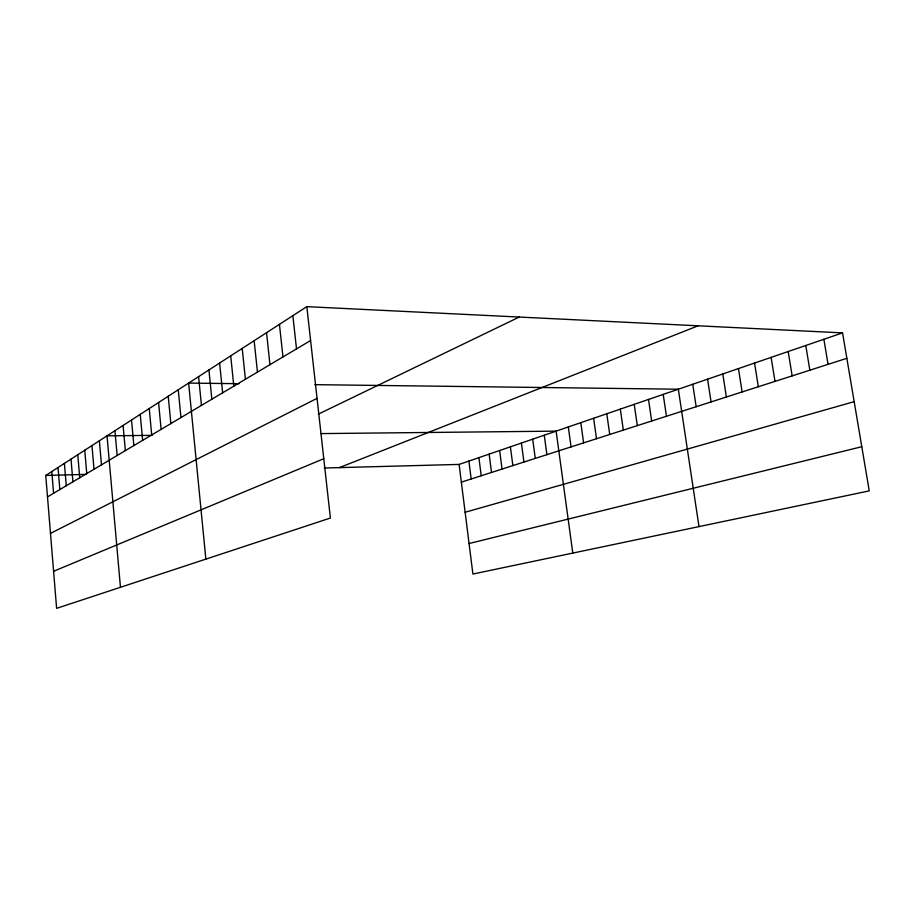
<?xml version="1.0" encoding="UTF-8"?>
<svg xmlns="http://www.w3.org/2000/svg" width="915" height="915" viewBox="0 0 915 915"><rect width="100%" height="100%" fill="white"/><g stroke="black" fill="none" stroke-linecap="round" stroke-linejoin="round"><path stroke-width="1.37" d="M306.822 306.651L330.395 518.039L56.616 608.349L45.75 475.457L306.822 306.651L842.555 332.877L869.25 490.886L472.906 574.037L459.113 464.42L842.555 332.877M47.5 496.902L310.597 340.517M50.485 533.388L317.048 398.357M318.34 414.129L519.24 317.048M53.585 571.28L323.773 458.712M339.385 467.622L698.088 325.809M461.343 482.148L846.844 358.314M465.129 512.274L854.175 401.651M469.063 543.521L861.793 446.714M45.75 475.457L86.25 474.37M324.287 468.022L459.113 464.42M152.004 435.368L107.032 435.837L120.46 587.281M321.142 433.596L556.126 431.137L572.79 553.083M239.067 383.705L188.627 383.076L205.864 559.111M314.909 384.655L678.335 389.218L698.991 526.605M823.877 339.282L828.064 364.353M805.772 345.493L809.844 370.198M788.192 351.52L792.161 375.882M771.128 357.376L774.994 381.395M754.555 363.061L758.318 386.748M738.451 368.596L742.122 391.952M722.793 373.96L726.373 397.019M707.57 379.187L711.058 401.937M692.746 384.266L696.166 406.718M663.203 394.399L666.463 416.256M648.506 399.443L651.674 421.003M634.221 404.35L637.309 425.624M620.313 409.119L623.332 430.119M606.782 413.763L609.733 434.488M593.618 418.281L596.5 438.731M580.796 422.684L583.61 442.871M568.307 426.962L571.052 446.909M544.265 435.208L546.896 454.663M532.69 439.177L535.264 458.404M521.401 443.054L523.929 462.052M510.387 446.829L512.857 465.598M499.647 450.523L502.06 469.075M489.148 454.115L491.515 472.46M478.9 457.637L481.221 475.766M468.892 461.069L471.168 478.991M292.857 315.686L296.506 348.901M279.441 324.356L282.975 356.942M266.551 332.694L269.959 364.673M254.141 340.712L257.458 372.108M242.201 348.432L245.414 379.268M230.706 355.866L233.817 386.164M219.611 363.038L222.631 392.81M208.917 369.957L211.857 399.215M198.601 376.625L201.449 405.402M178.253 389.79L180.941 417.595M168.234 396.252L170.853 423.588M158.581 402.509L161.12 429.375M149.248 408.536L151.718 434.957M140.235 414.358L142.637 440.355M131.52 419.996L133.865 445.571M123.09 425.452L125.366 450.615M114.935 430.725L117.154 455.498M99.369 440.778L101.485 464.82M91.958 445.582L94.016 469.258M84.752 450.237L86.765 473.57M77.775 454.755L79.731 477.744M70.993 459.136L72.914 481.805M64.405 463.39L66.28 485.739M58.011 467.531L59.841 489.559M51.8 471.545L53.585 493.288"/></g></svg>
